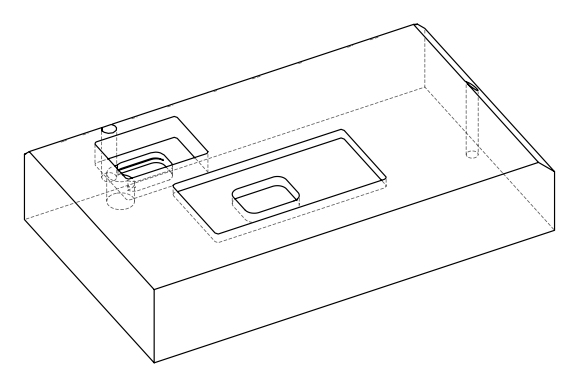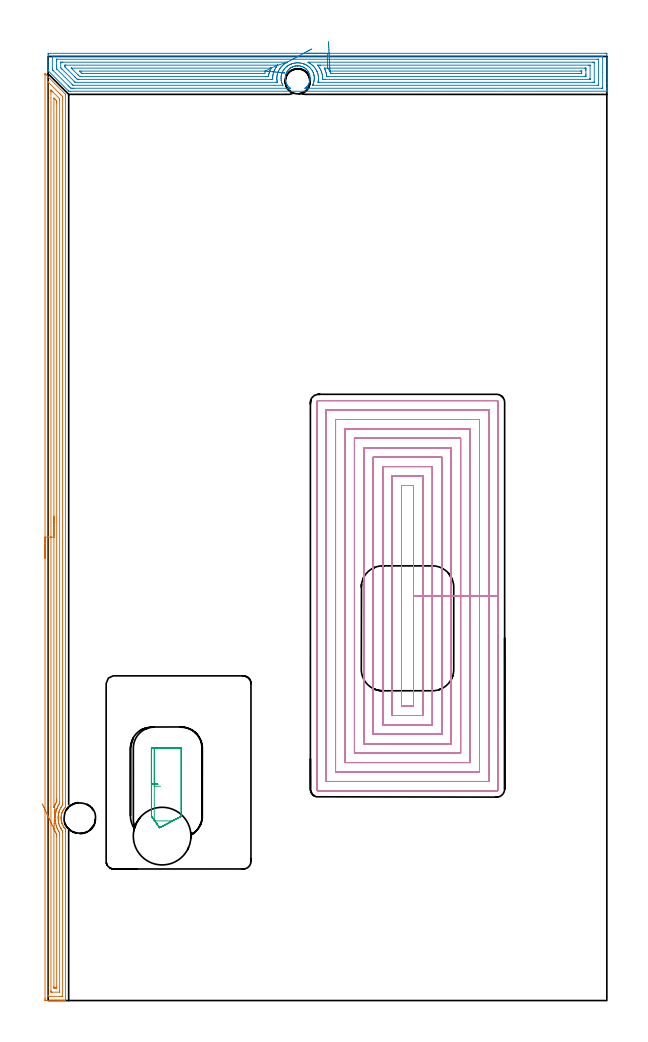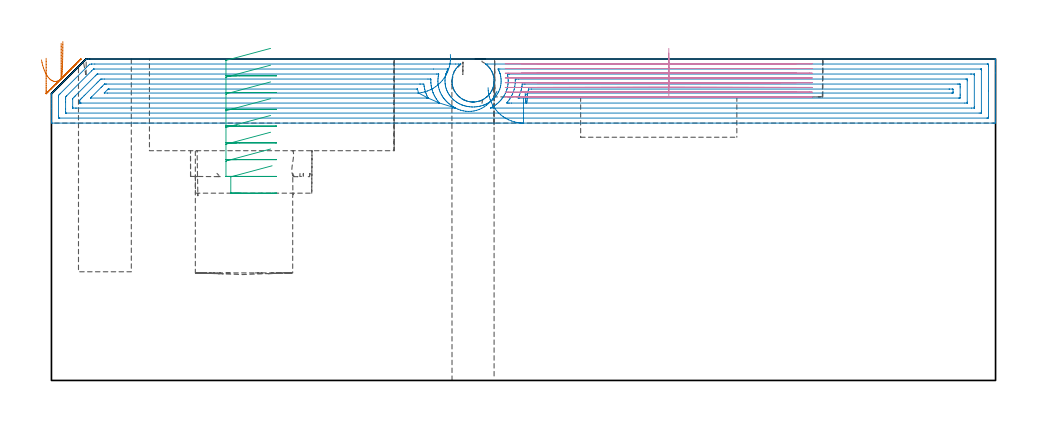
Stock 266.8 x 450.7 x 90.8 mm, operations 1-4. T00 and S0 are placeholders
(PLAN: 10 operations, 7 tool changes, 143.3 min)
(1 AREA_MILL | FG_CHAMFER_SURFACE | UGT0205_001 | 14.3 min | 21587 mm3)
(2 AREA_MILL_1 | FG_CHAMFER_SURFACE_1 | UGT0205_001 | 14.95 min | 43023 mm3)
(3 MILL_OPEN_POCKET | POCKET_OPEN | UGT0201_104 | Follow Part, ap 5, ae 75% | 2.64 min | 67629 mm3)
(4 MILL_RECTANGULAR_POCKET | POCKET_RECTANGULAR_STRAIGHT | NXT0201_008 | Follow Part, ap 1.5, ae 75% | 62.65 min | 190631 mm3)
(5 MILL_RECTANGULAR_POCKET_1 | POCKET_RECTANGULAR_STRAIGHT_1 | NXT0201_008 | Follow Part, ap 1.5, ae 75% | 45.79 min | 118160 mm3)
(6 MILL_RECTANGULAR_POCKET_2 | POCKET_RECTANGULAR_STRAIGHT_2 | UGT0201_104 | Follow Part, ap 5, ae 75% | 1.46 min | 28930 mm3)
(7 MILL_BLIND_HOLE_FROM_SOLID_MATERIAL | STEP1POCKET | UGT0201_130 | Spiral | 0.94 min | 10466 mm3)
(8 INDEXABLE_INSERT_DRILL_BLIND_HOLE_FROM_SOLID | STEP1POCKET_1 | NXT0302_026 | 0.15 min | 16276 mm3)
(9 SPOT_DRILL | STEP1HOLE | NXT0321_9005460120000 | 0.03 min | 0 mm3)
(10 DRILL_THROUGH_HOLE_INTO_CENTER | STEP1HOLE | UGT0301_229 | 0.39 min | 9325 mm3)
(TOOL UGT0205_001 | Chamfer Mill 20 x 3 x 45 deg. | D20 FL50 Z2)
(TOOL UGT0201_104 | End Mill 20 mm | D20 FL22 Z2)
(TOOL NXT0201_008 | ENDMILL 6mm [2P460-0600-NA 1630] | D6 FL26 Z6)
(TOOL UGT0201_130 | Carbide End Mill 12.0 | D12 FL15 Z4)
(TOOL NXT0302_026 | Index. Insert Drill 27.5mm [880-D2750L32-03] | D27.5 PA176 FL83 Z2)
(TOOL NXT0321_9005460120000 | NC Spot Drill, 142deg, 12mm, Carbide, Uncoated | D12 PA142 FL30 Z2)
(TOOL UGT0301_229 | Twist Drill 11.9 mm | D11.9 PA118 FL100 Z2)
(OP 1 AREA_MILL)
G17 G21 G94 G90
T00 M6
G54
G17 G0 G90 X-1.5 Y211.2 S1061 M3
G43 Z100.8 H0
Z91.
G94 G1 Y211.238 Z90.128 F250.
Y211.352 Z89.264
Y211.541 Z88.412
Y211.803 Z87.58
Y212.137 Z86.774
Y212.54 Z86.
Y213.008 Z85.264
Y213.54 Z84.572
Y214.129 Z83.929
Y214.772 Z83.34
Y215.464 Z82.809
Y216.2 Z82.34
Y216.974 Z81.937
Y217.78 Z81.603
Y218.612 Z81.341
Y219.463 Z81.152
Y220.328 Z81.038
Y221.2 Z81.
Y442.111
X-1.496 Y442.381 Z81.004
X-1.495 Y442.383 Z81.005
X-1.481 Y442.381 Z81.019
X-1.398 Y442.298 Z81.102
X-1.018 Y441.92 Z81.478
X8.262 Y432.639 Z90.761
X8.297 Y432.606 Z90.787
X8.3 Y431.962 Z90.8
Y92.599
X8.297 Y92.346 Z90.786
X8.274 Y92.311 Z90.77
X8.26 Y92.295 Z90.756
X7.959 Y91.961 Z90.457
X7.743 Y91.696 Z90.241
X7.66 Y91.586 Z90.159
X7.536 Y91.422 Z90.034
X7.43 Y91.26 Z89.925
X7.333 Y91.115 Z89.831
X7.301 Y91.066 Z89.798
X7.229 Y90.94 Z89.726
X7.158 Y90.813 Z89.653
X7.048 Y90.623 Z89.545
X6.821 Y90.172 Z89.319
X6.714 Y89.92 Z89.209
X6.657 Y89.792 Z89.156
X6.64 Y89.741 Z89.139
X6.61 Y89.651 Z89.109
X6.554 Y89.473 Z89.046
X6.486 Y89.277 Z88.983
X6.423 Y89.049 Z88.922
X6.364 Y88.832 Z88.863
X6.271 Y88.383 Z88.769
X6.237 Y88.134 Z88.729
X6.207 Y87.936 Z88.703
X6.17 Y87.54 Z88.669
X6.166 Y87.489 Z88.664
X6.154 Y87.153 Z88.65
X6.161 Y86.793 Z88.66
X6.175 Y86.594 Z88.669
X6.221 Y86.146 Z88.719
X6.292 Y85.7 Z88.791
X6.392 Y85.251 Z88.89
X6.461 Y85.008 Z88.957
X6.518 Y84.805 Z89.015
X6.558 Y84.687 Z89.055
X6.585 Y84.604 Z89.082
X6.658 Y84.406 Z89.155
X6.878 Y83.911 Z89.374
X7.112 Y83.459 Z89.61
X7.374 Y83.017 Z89.873
X7.524 Y82.796 Z90.022
X7.535 Y82.778 Z90.035
X7.556 Y82.751 Z90.055
X7.793 Y82.444 Z90.291
X8.062 Y82.122 Z90.56
X8.26 Y81.907 Z90.759
X8.281 Y81.882 Z90.781
X8.293 Y81.867 Z90.793
X8.3 Y80.989 Z90.8
Y0.167
X8.297 Y0.009 Z90.788
X8.286 Y0.007 Z90.777
X7.939 Y0. Z90.438
X7.597 Z90.097
X6.934 Z89.429
X5.72 Z88.216
X5.167 Z87.661
X-1.018 Y0.001 Z81.479
X-1.246 Y0.003 Z81.251
X-1.492 Y0.009 Z81.006
X-1.495 Y0.132 Z81.003
X-1.499 Y0.614 Z81.001
X-1.5 Y1.101 Z81.
Y221.2
X-0.086 Z82.414
X-0.085 Y438.385 Z82.415
X-0.084 Y438.471 Z82.416
X-0.082 Y438.512 Z82.418
X-0.08 Y438.518 Z82.42
X-0.07 Y438.511 Z82.43
X0.025 Y438.422 Z82.525
X0.236 Y438.214 Z82.736
X5.595 Y432.855 Z88.095
X6.051 Y432.397 Z88.551
X6.477 Y431.962 Z88.977
X6.879 Y431.535 Z89.379
X6.885 Y431.119 Z89.385
Y431.069
X6.886 Y94.435 Z89.386
X6.884 Y93.543 Z89.384
X6.882 Y93.492 Z89.382
X6.871 Y93.288 Z89.371
X6.76 Y93.133 Z89.26
X6.612 Y92.925 Z89.112
X6.386 Y92.599 Z88.886
X6.252 Y92.395 Z88.752
X6.051 Y92.055 Z88.551
X5.927 Y91.831 Z88.427
X5.862 Y91.706 Z88.362
X5.632 Y91.237 Z88.132
X5.449 Y90.813 Z87.949
X5.402 Y90.694 Z87.902
X5.167 Y90.001 Z87.667
X5.149 Y89.938 Z87.649
X5.144 Y89.92 Z87.644
X5.047 Y89.534 Z87.547
X4.977 Y89.219 Z87.477
X4.937 Y89.027 Z87.437
X4.844 Y88.461 Z87.344
X4.804 Y88.134 Z87.304
X4.762 Y87.65 Z87.262
X4.746 Y87.241 Z87.246
X4.752 Y86.767 Z87.252
X4.775 Y86.348 Z87.275
X4.835 Y85.79 Z87.335
X4.888 Y85.455 Z87.388
X4.944 Y85.127 Z87.444
X5.036 Y84.695 Z87.536
X5.07 Y84.562 Z87.57
X5.167 Y84.204 Z87.667
X5.342 Y83.669 Z87.842
X5.447 Y83.386 Z87.947
X5.72 Y82.776 Z88.22
X6.051 Y82.149 Z88.551
X6.168 Y81.942 Z88.668
X6.203 Y81.882 Z88.703
X6.476 Y81.453 Z88.976
X6.812 Y80.989 Z89.312
X6.879 Y80.88 Z89.379
X6.881 Y80.778 Z89.381
X6.884 Y80.567 Z89.384
X6.886 Y80.146 Z89.386
Y80.096
X6.885 Y2.189 Z89.385
X6.884 Y2.084 Z89.384
X6.881 Y2.032 Z89.381
X6.88 Y2.014 Z89.38
X6.842 Y2.01 Z89.342
X6.445 Y2.002 Z88.945
X6.051 Y2. Z88.551
X5.563 Z88.063
X0.749 Z83.249
X0.26 Y2.002 Z82.76
X0.03 Y2.008 Z82.53
X-0.079 Y2.012 Z82.421
X-0.085 Y2.35 Z82.415
Y2.4
X-0.086 Y221.2 Z82.414
X1.328 Z83.828
X1.329 Y433.748 Z83.829
Y434.055
X1.333 Y434.642 Z83.833
X1.334 Y434.649 Z83.834
X1.353 Y434.642 Z83.853
X1.633 Y434.366 Z84.133
X2.252 Y433.748 Z84.752
X5.33 Y430.67 Z87.83
X5.41 Y430.586 Z87.91
X5.449 Y430.541 Z87.949
X5.464 Y430.52 Z87.964
X5.466 Y430.483 Z87.966
X5.47 Y430.176 Z87.97
X5.471 Y429.869 Z87.971
Y94.971
X5.469 Y94.385 Z87.969
X5.467 Y94.232 Z87.967
X5.464 Y94.159 Z87.964
X5.437 Y94.113 Z87.937
X5.167 Y93.685 Z87.667
X5.095 Y93.565 Z87.595
X5.053 Y93.492 Z87.553
X4.778 Y92.993 Z87.278
X4.578 Y92.599 Z87.078
X4.481 Y92.4 Z86.981
X4.284 Y91.965 Z86.784
X4.208 Y91.782 Z86.708
X4.18 Y91.706 Z86.68
X3.982 Y91.118 Z86.482
X3.881 Y90.813 Z86.381
X3.776 Y90.433 Z86.276
X3.65 Y89.92 Z86.15
X3.605 Y89.712 Z86.105
X3.481 Y89.027 Z85.981
X3.47 Y88.957 Z85.97
X3.4 Y88.442 Z85.9
X3.375 Y88.159 Z85.875
X3.373 Y88.134 Z85.873
X3.331 Y87.311 Z85.831
X3.33 Y87.241 Z85.83
X3.35 Y86.399 Z85.85
X3.353 Y86.348 Z85.853
X3.4 Y85.771 Z85.9
X3.436 Y85.455 Z85.936
X3.441 Y85.413 Z85.941
X3.587 Y84.562 Z86.087
X3.639 Y84.32 Z86.139
X3.8 Y83.669 Z86.3
X3.972 Y83.091 Z86.472
X4.076 Y82.776 Z86.576
X4.284 Y82.247 Z86.784
X4.443 Y81.882 Z86.943
X4.581 Y81.582 Z87.081
X4.899 Y80.989 Z87.399
X5.167 Y80.529 Z87.667
X5.426 Y80.096 Z87.926
X5.465 Y80.016 Z87.965
X5.467 Y79.942 Z87.967
X5.47 Y79.791 Z87.97
X5.471 Y79.203 Z87.971
X5.472 Y78.896 Z87.972
X5.471 Y4.773 Z87.971
X5.467 Y4.186 Z87.967
X5.465 Y4.035 Z87.965
X5.457 Y4.01 Z87.957
X5.413 Y4.005 Z87.913
X5.35 Y4.001 Z87.85
X1.817 Y4. Z84.317
X1.633 Y4.003 Z84.133
X1.449 Y4.007 Z83.949
X1.335 Y4.012 Z83.835
X1.333 Y4.084 Z83.833
X1.331 Y4.186 Z83.831
X1.329 Y4.493 Z83.829
X1.328 Y221.2 Z83.828
X2.743 Z85.243
Y430.697
X2.744 Y430.748 Z85.244
X2.747 Y430.784 Z85.247
X2.748 Y430.791 Z85.248
X2.764 Y430.777 Z85.264
X2.965 Y430.582 Z85.465
X3.375 Y430.176 Z85.875
X3.4 Y430.151 Z85.9
X3.829 Y429.715 Z86.329
X4.043 Y429.497 Z86.543
X4.05 Y429.283 Z86.55
X4.056 Y428.62 Z86.556
X4.057 Y428.39 Z86.557
Y96.171
X4.056 Y95.508 Z86.556
X4.054 Y95.278 Z86.554
X4.05 Y94.95 Z86.55
X3.936 Y94.736 Z86.436
X3.748 Y94.385 Z86.248
X3.627 Y94.156 Z86.127
X3.4 Y93.717 Z85.9
X3.326 Y93.567 Z85.826
X3.291 Y93.492 Z85.791
X3.153 Y93.177 Z85.653
X3.056 Y92.947 Z85.556
X2.914 Y92.599 Z85.414
X2.882 Y92.514 Z85.382
X2.808 Y92.305 Z85.308
X2.795 Y92.269 Z85.295
X2.761 Y92.185 Z85.261
X2.75 Y92.158 Z85.25
X2.747 Y92.199 Z85.247
X2.744 Y92.258 Z85.244
X2.743 Y92.37 Z85.243
Y92.599
Y221.2
Y222.072 Z85.281
Y222.936 Z85.395
Y223.788 Z85.583
Y224.62 Z85.846
Y225.426 Z86.18
Y226.2 Z86.582
Y226.936 Z87.051
Y227.628 Z87.582
Y228.271 Z88.172
Y228.86 Z88.815
Y229.391 Z89.507
Y229.86 Z90.243
Y230.263 Z91.017
Y230.597 Z91.822
Y230.859 Z92.654
Y231.048 Z93.506
Y231.162 Z94.371
Y231.2 Z95.243
G0 Z100.8
X-2.819 Y93.885
Z90.545
G1 X-2.659 Y93.545 Z89.758
X-2.471 Y93.144 Z89.006
X-2.256 Y92.686 Z88.296
X-2.016 Y92.173 Z87.633
X-1.751 Y91.609 Z87.021
X-1.466 Y91. Z86.466
X-1.16 Y90.349 Z85.972
X-0.838 Y89.661 Z85.543
X-0.501 Y88.943 Z85.181
X-0.152 Y88.198 Z84.89
X0.207 Y87.433 Z84.672
X0.572 Y86.654 Z84.528
X0.941 Y85.867 Z84.459
X1.312 Y85.077 Z84.467
X1.68 Y84.291 Z84.551
X2.045 Y83.514 Z84.71
X2.402 Y82.753 Z84.943
X2.748 Y82.013 Z85.248
X2.761 Y81.986 Z85.261
X2.789 Y81.922 Z85.289
X2.996 Y81.398 Z85.496
X3.173 Y80.989 Z85.673
X3.4 Y80.49 Z85.9
X3.603 Y80.096 Z86.103
X3.837 Y79.655 Z86.337
X4.017 Y79.329 Z86.517
X4.05 Y79.257 Z86.55
X4.051 Y79.203 Z86.551
X4.056 Y78.54 Z86.556
X4.057 Y6.106 Z86.557
X4.055 Y6.048 Z86.555
X4.052 Y6.017 Z86.552
X4.05 Y6.01 Z86.55
X4.041 Y6.007 Z86.541
X3.828 Y6.003 Z86.328
X3.4 Y6. Z85.9
X3.373 Z85.873
X2.966 Y6.005 Z85.466
X2.764 Y6.01 Z85.264
X2.749 Y6.014 Z85.249
X2.747 Y6.029 Z85.247
X2.744 Y6.065 Z85.244
X2.743 Y6.117 Z85.243
Y6.637
Y81.653
X2.745 Y81.882 Z85.245
X2.747 Y81.987 Z85.247
X2.748 Y82.013 Z85.248
X2.791 Y82.881 Z85.33
X2.834 Y83.738 Z85.486
X2.875 Y84.578 Z85.717
X2.916 Y85.395 Z86.02
X2.955 Y86.183 Z86.393
X2.992 Y86.935 Z86.833
X3.027 Y87.646 Z87.338
X3.06 Y88.31 Z87.902
X3.09 Y88.923 Z88.523
X3.118 Y89.479 Z89.194
X3.142 Y89.975 Z89.912
X3.164 Y90.406 Z90.67
X3.182 Y90.77 Z91.463
X3.196 Y91.063 Z92.284
X3.207 Y91.284 Z93.128
X3.214 Y91.43 Z93.988
X3.218 Y91.501 Z94.857
Y91.496 Z95.73
G0 Z100.8
M5
M2
(OP 2 AREA_MILL_1)
G17 G21 G94 G90
T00 M6
G54
G17 G0 G90 X123.35 Y452.2 S1061 M3
G43 Z100.8 H0
Z82.7
G94 G1 X123.388 Z81.828 F250.
X123.502 Z80.964
X123.691 Z80.112
X123.953 Z79.28
X124.287 Z78.474
X124.69 Z77.7
X125.159 Z76.964
X125.69 Z76.272
X126.279 Z75.629
X126.922 Z75.04
X127.614 Z74.509
X128.35 Z74.04
X129.124 Z73.637
X129.93 Z73.303
X130.762 Z73.041
X131.614 Z72.852
X132.478 Z72.738
X133.35 Z72.7
X266.076
X266.386 Y452.197 Z72.702
X266.69 Y452.192 Z72.706
X266.7 Y451.884 Z73.014
Y437.98 Z86.915
Y435.576 Z89.319
Y434.87 Z90.029
Y434.564 Z90.336
X266.693 Y434.153 Z90.738
X266.69 Y434.103 Z90.788
X266.523 Y434.1 Z90.8
X10.455
X9.805 Y434.101 Z90.786
X9.677 Y434.222 Z90.675
X0.177 Y443.722 Z81.176
X0.053 Y443.843 Z81.049
X0.01 Y443.897 Z80.993
X0.001 Y443.946 Z80.944
X0. Y444.186 Z80.71
Y444.348 Z80.552
Y444.671 Z80.228
Y445.378 Z79.518
Y446.622 Z78.275
Y448.048 Z76.848
Y451.615 Z73.283
X0.002 Y451.886 Z73.012
X0.01 Y452.192 Z72.706
X0.317 Y452.199 Z72.699
X133.35 Y452.2 Z72.7
Y450.786 Z74.114
X264.288
X264.351 Y450.785 Z74.115
X264.475 Y450.782 Z74.118
X264.69 Y450.775 Z74.125
X264.692 Y450.724 Z74.176
X264.699 Y450.315 Z74.585
X264.7 Y443.15 Z81.75
X264.699 Y436.058 Z88.842
X264.692 Y435.576 Z89.324
X264.69 Y435.532 Z89.368
X264.537 Y435.521 Z89.379
X264.413 Y435.516 Z89.384
X264.35 Y435.515 Z89.385
X123.072
X122.648 Y435.52 Z89.38
X122.635 Y435.521 Z89.379
X122.641 Y435.534 Z89.366
X123.086 Y435.886 Z89.014
X123.504 Y436.315 Z88.585
X123.887 Y436.773 Z88.127
X123.972 Y436.888 Z88.012
X124.209 Y437.269 Z87.631
X124.422 Y437.66 Z87.24
X124.617 Y438.099 Z86.801
X124.778 Y438.546 Z86.354
X124.865 Y438.837 Z86.063
X124.974 Y439.433 Z85.467
X125.025 Y439.876 Z85.024
X125.04 Y440.32 Z84.58
X125.022 Y440.764 Z84.136
X124.968 Y441.207 Z83.693
X124.865 Y441.763 Z83.137
X124.82 Y441.929 Z82.971
X124.768 Y442.093 Z82.807
X124.609 Y442.544 Z82.356
X124.402 Y442.98 Z81.92
X124.198 Y443.35 Z81.55
X123.972 Y443.712 Z81.188
X123.917 Y443.79 Z81.11
X123.859 Y443.867 Z81.033
X123.484 Y444.308 Z80.592
X123.072 Y444.727 Z80.173
X123.042 Y444.753 Z80.146
X123.002 Y444.784 Z80.114
X122.622 Y445.081 Z79.819
X122.185 Y445.383 Z79.517
X121.953 Y445.516 Z79.383
X121.715 Y445.64 Z79.259
X121.292 Y445.822 Z79.077
X120.837 Y445.977 Z78.918
X120.645 Y446.03 Z78.869
X120.586 Y446.046 Z78.853
X120.39 Y446.095 Z78.798
X119.954 Y446.178 Z78.717
X119.497 Y446.229 Z78.665
X119.283 Y446.243 Z78.653
X119.191 Y446.246 Z78.651
X119.171 Y446.245 Z78.649
X119.117 Y446.243 Z78.647
X119.082 Z78.648
X118.976 Y446.241 Z78.649
X118.947 Z78.65
X118.905 Y446.239 Z78.654
X118.871 Y446.237 Z78.656
X118.603 Y446.218 Z78.673
X118.211 Y446.171 Z78.727
X118.165 Y446.165 Z78.733
X117.72 Y446.076 Z78.82
X117.27 Y445.951 Z78.947
X116.815 Y445.783 Z79.112
X116.691 Y445.73 Z79.168
X116.517 Y445.653 Z79.244
X116.485 Y445.639 Z79.258
X116.206 Y445.489 Z79.405
X116.016 Y445.378 Z79.518
X115.933 Y445.329 Z79.568
X115.831 Y445.258 Z79.64
X115.539 Y445.052 Z79.846
X115.16 Y444.754 Z80.146
X115.04 Y444.645 Z80.255
X114.68 Y444.266 Z80.634
X114.347 Y443.867 Z81.033
X114.147 Y443.592 Z81.308
X113.963 Y443.29 Z81.61
X113.797 Y442.98 Z81.92
X113.591 Y442.544 Z82.356
X113.436 Y442.093 Z82.807
X113.336 Y441.747 Z83.153
X113.254 Y441.397 Z83.503
X113.225 Y441.207 Z83.693
X113.178 Y440.764 Z84.136
X113.16 Y440.32 Z84.58
X113.175 Y439.876 Z85.024
X113.22 Y439.433 Z85.467
X113.254 Y439.204 Z85.696
X113.426 Y438.546 Z86.354
X113.583 Y438.099 Z86.801
X113.777 Y437.66 Z87.24
X113.952 Y437.33 Z87.57
X114.147 Y437.008 Z87.892
X114.316 Y436.773 Z88.127
X114.664 Y436.353 Z88.547
X115.04 Y435.954 Z88.946
X115.115 Y435.886 Z89.014
X115.515 Y435.565 Z89.335
X115.566 Y435.521 Z89.379
X115.49 Y435.52 Z89.38
X115.028 Y435.517 Z89.383
X114.196 Y435.514 Z89.386
X12.243
X11.408 Y435.518 Z89.382
X11.349 Y435.521 Z89.379
X10.785 Y435.576 Z89.324
X10.456 Y435.898 Z89.002
X9.883 Y436.467 Z88.433
X9.562 Y436.788 Z88.112
X2.412 Y443.939 Z80.961
X2.142 Y444.215 Z80.685
X2.01 Y444.352 Z80.548
X2.007 Y444.487 Z80.413
X2.001 Y444.896 Z80.004
Y450.242 Z74.658
X2.008 Y450.724 Z74.176
X2.01 Y450.768 Z74.132
X2.163 Y450.779 Z74.121
X2.287 Y450.784 Z74.116
X2.35 Y450.785 Z74.115
X133.35 Y450.786 Z74.114
Y449.371 Z75.529
X262.07
X262.501 Y449.369 Z75.531
X262.644 Y449.367 Z75.533
X262.687 Y449.365 Z75.535
X262.692 Y449.272 Z75.628
X262.697 Y449.14 Z75.76
X262.699 Y448.942 Z75.958
X262.7 Y448.743 Z76.157
X262.699 Y437.358 Z87.542
X262.698 Y437.162 Z87.738
X262.69 Y436.963 Z87.937
X262.681 Y436.935 Z87.965
X262.662 Y436.933 Z87.967
X262.609 Y436.93 Z87.97
X262.501 Y436.929 Z87.971
X126.647
X126.182 Y436.931 Z87.969
X126.18 Y436.932 Z87.968
X126.177 Y436.935 Z87.965
X126.374 Y437.358 Z87.542
X126.458 Y437.547 Z87.353
X126.647 Y438.008 Z86.892
X126.709 Y438.187 Z86.713
X126.728 Y438.249 Z86.651
X126.827 Y438.601 Z86.299
X126.887 Y438.901 Z85.999
X126.927 Y439.14 Z85.76
X126.999 Y439.68 Z85.22
X127.021 Y440.031 Z84.869
X127.022 Y440.548 Z84.352
X127. Y440.922 Z83.978
X126.917 Y441.544 Z83.356
X126.865 Y441.814 Z83.086
X126.826 Y442.001 Z82.899
X126.647 Y442.609 Z82.291
X126.613 Y442.705 Z82.195
X126.594 Y442.758 Z82.142
X126.354 Y443.289 Z81.611
X126.199 Y443.596 Z81.304
X126.038 Y443.886 Z81.014
X125.753 Y444.346 Z80.554
X125.647 Y444.487 Z80.413
X125.173 Y445.065 Z79.835
X124.868 Y445.378 Z79.522
X124.859 Y445.387 Z79.513
X124.571 Y445.665 Z79.235
X123.965 Y446.121 Z78.779
X123.758 Y446.269 Z78.631
X123.532 Y446.419 Z78.481
X123.337 Y446.534 Z78.366
X123.072 Y446.682 Z78.218
X122.783 Y446.828 Z78.072
X122.294 Y447.044 Z77.856
X122.178 Y447.087 Z77.813
X121.969 Y447.16 Z77.74
X121.284 Y447.364 Z77.536
X121.005 Y447.438 Z77.462
X120.39 Y447.553 Z77.347
X119.941 Y447.608 Z77.292
X119.497 Y447.645 Z77.255
X119. Y447.654 Z77.246
X118.603 Y447.636 Z77.264
X118.164 Y447.597 Z77.303
X117.709 Y447.536 Z77.364
X117.393 Y447.475 Z77.425
X117.13 Y447.422 Z77.478
X116.815 Y447.339 Z77.561
X116.675 Y447.299 Z77.601
X116.226 Y447.16 Z77.74
X115.954 Y447.063 Z77.837
X115.921 Y447.049 Z77.851
X115.378 Y446.81 Z78.09
X115.028 Y446.626 Z78.274
X114.8 Y446.495 Z78.405
X114.445 Y446.269 Z78.631
X114.134 Y446.05 Z78.85
X113.756 Y445.755 Z79.145
X113.611 Y445.638 Z79.262
X113.331 Y445.378 Z79.522
X113.285 Y445.332 Z79.568
X113.24 Y445.285 Z79.615
X112.865 Y444.86 Z80.04
X112.56 Y444.487 Z80.413
X112.467 Y444.366 Z80.534
X112.346 Y444.199 Z80.701
X112.12 Y443.821 Z81.079
X111.999 Y443.596 Z81.304
X111.817 Y443.232 Z81.668
X111.718 Y443.02 Z81.88
X111.594 Y442.705 Z82.195
X111.556 Y442.601 Z82.299
X111.453 Y442.29 Z82.61
X111.352 Y441.913 Z82.987
X111.331 Y441.814 Z83.086
X111.263 Y441.467 Z83.433
X111.221 Y441.154 Z83.746
X111.199 Y440.922 Z83.978
X111.169 Y440.314 Z84.586
X111.179 Y440.031 Z84.869
X111.229 Y439.363 Z85.537
X111.262 Y439.14 Z85.76
X111.291 Y438.971 Z85.929
X111.453 Y438.317 Z86.584
X111.472 Y438.249 Z86.651
X111.48 Y438.222 Z86.678
X111.676 Y437.699 Z87.201
X111.825 Y437.358 Z87.542
X111.989 Y437.002 Z87.898
X112.007 Y436.956 Z87.944
X112.013 Y436.939 Z87.961
X112.002 Y436.935 Z87.965
X111.981 Y436.932 Z87.968
X111.916 Y436.93 Z87.97
X107.918 Y436.928 Z87.972
X12.099 Y436.929 Z87.971
X11.985 Y436.932 Z87.968
X11.909 Y436.935 Z87.965
X11.872 Y436.939 Z87.961
X11.349 Y437.45 Z87.45
X4.313 Y444.487 Z80.413
X4.199 Y444.602 Z80.298
X4.014 Y444.797 Z80.103
X4.005 Y445.179 Z79.721
X4.002 Y445.378 Z79.522
X4. Y445.576 Z79.324
Y446.269 Z78.631
Y448.249 Z76.651
X4.001 Y448.942 Z75.958
X4.002 Y449.138 Z75.762
X4.01 Y449.338 Z75.562
X4.019 Y449.365 Z75.535
X4.038 Y449.367 Z75.533
X4.091 Y449.37 Z75.53
X4.199 Y449.371 Z75.529
X133.35
Y447.957 Z76.943
X259.913
X260.635 Y447.953 Z76.947
X260.676 Y447.951 Z76.949
X260.69 Y447.948 Z76.952
X260.692 Y447.926 Z76.974
X260.697 Y447.819 Z77.081
X260.699 Y447.604 Z77.296
Y438.702 Z86.198
X260.696 Y438.482 Z86.418
X260.692 Y438.373 Z86.527
X260.69 Y438.351 Z86.549
X260.671 Y438.349 Z86.551
X260.617 Y438.346 Z86.554
X259.82 Y438.343 Z86.557
X259.726
X129.328
X129.233 Y438.344 Z86.556
X128.941 Y438.35 Z86.55
X128.816 Y438.358 Z86.542
X128.826 Y438.419 Z86.481
X128.871 Y438.705 Z86.195
X128.936 Y439.14 Z85.76
X128.982 Y439.485 Z85.415
X129.021 Y440.031 Z84.869
X129.023 Y440.336 Z84.564
X129.002 Y440.922 Z83.978
X128.961 Y441.288 Z83.612
X128.88 Y441.814 Z83.086
X128.756 Y442.383 Z82.517
X128.655 Y442.705 Z82.195
X128.434 Y443.333 Z81.567
X128.319 Y443.596 Z81.304
X128.226 Y443.803 Z81.097
X127.85 Y444.487 Z80.413
X127.54 Y444.975 Z79.925
X127.225 Y445.378 Z79.522
X126.959 Y445.694 Z79.206
X126.647 Y446.035 Z78.865
X126.413 Y446.269 Z78.631
X126.072 Y446.59 Z78.31
X125.753 Y446.838 Z78.062
X125.324 Y447.16 Z77.74
X124.859 Y447.477 Z77.423
X124.565 Y447.65 Z77.25
X124.114 Y447.902 Z76.998
X124.093 Y447.921 Z76.979
X124.066 Y447.95 Z76.95
X124.953 Y447.957 Z76.943
X133.35
Y446.543 Z78.357
X258.032
X258.654 Y446.54 Z78.36
X258.681 Y446.536 Z78.364
X258.69 Y446.533 Z78.367
X258.696 Y446.497 Z78.403
X258.699 Y446.269 Z78.631
X258.7 Y440.257 Z84.643
X258.699 Y440.031 Z84.869
X258.697 Y439.865 Z85.035
X258.693 Y439.782 Z85.118
X258.691 Y439.767 Z85.133
X258.66 Y439.764 Z85.136
X258.583 Y439.761 Z85.139
X258.307 Y439.758 Z85.142
X132.009 Y439.757 Z85.143
X131.389 Y439.759 Z85.141
X131.116 Y439.762 Z85.138
X131.034 Y439.764 Z85.136
X131.031 Y439.943 Z84.957
X131.029 Y440.117 Z84.783
X131.006 Y440.922 Z83.978
X131. Y441.038 Z83.862
X130.891 Y441.814 Z83.086
X130.849 Y442.08 Z82.82
X130.703 Y442.705 Z82.195
X130.506 Y443.312 Z81.588
X130.396 Y443.596 Z81.304
X130.222 Y444.03 Z80.87
X129.99 Y444.487 Z80.413
X129.737 Y444.969 Z79.931
X129.479 Y445.378 Z79.522
X129.328 Y445.61 Z79.29
X128.814 Y446.269 Z78.631
X128.687 Y446.434 Z78.466
X128.61 Y446.536 Z78.364
X128.777 Y446.539 Z78.361
X129.054 Y446.542 Z78.358
X129.328 Y446.543 Z78.357
X129.946
X133.35
Y445.129 Z79.771
X256.244 Y445.128 Z79.772
X256.496 Y445.127 Z79.773
X256.624 Y445.124 Z79.776
X256.682 Y445.122 Z79.778
X256.69 Y445.092 Z79.808
X256.697 Y444.927 Z79.973
X256.699 Y444.487 Z80.413
X256.7 Y444.032 Z80.868
Y442.25 Z82.65
X256.699 Y441.814 Z83.086
X256.696 Y441.363 Z83.537
X256.69 Y441.209 Z83.691
X256.679 Y441.178 Z83.722
X256.647 Y441.176 Z83.724
X256.567 Y441.174 Z83.726
X256.244 Y441.172 Z83.728
X255.995 Y441.171 Z83.729
X133.797
X133.546 Y441.172 Z83.728
X133.047 Y441.177 Z83.723
X133.01 Y441.178 Z83.722
X132.997 Y441.235 Z83.665
X132.972 Y441.392 Z83.508
X132.911 Y441.806 Z83.094
X132.903 Y441.864 Z83.036
X132.766 Y442.568 Z82.332
X132.736 Y442.705 Z82.195
X132.682 Y442.925 Z81.975
X132.46 Y443.596 Z81.304
X132.196 Y444.301 Z80.599
X132.112 Y444.487 Z80.413
X132.009 Y444.709 Z80.191
X131.877 Y444.993 Z79.907
X131.819 Y445.122 Z79.778
X132.009 Y445.125 Z79.775
X132.26 Y445.127 Z79.773
X133.35 Y445.129 Z79.771
X134.496 Y443.707 Z81.193
X134.502 Y443.709 Z81.191
X134.532 Y443.713 Z81.187
X134.572 Y443.714 Z81.186
X254.338
X254.457
X254.576 Y443.711 Z81.189
X254.654 Y443.708 Z81.192
X254.691 Y443.7 Z81.2
X254.693 Y443.676 Z81.224
X254.696 Y443.596 Z81.304
X254.698 Y443.355 Z81.545
X254.69 Y442.705 Z82.195
X254.686 Y442.592 Z82.308
X254.573 Y442.588 Z82.312
X254.457 Y442.587 Z82.313
X253.683 Y442.585 Z82.315
X253.563
X135.584 Y442.586 Z82.314
X134.806 Y442.589 Z82.311
X134.8 Y442.591 Z82.309
X134.782 Y442.613 Z82.287
X134.761 Y442.705 Z82.195
X134.691 Y443.025 Z81.875
X134.523 Y443.596 Z81.304
X134.497 Y443.696 Z81.204
X134.496 Y443.707 Z81.193
X134.466 Y444.349 Z80.604
X134.433 Y445.041 Z80.074
X134.399 Y445.776 Z79.605
X134.362 Y446.549 Z79.203
X134.324 Y447.355 Z78.87
X134.285 Y448.186 Z78.608
X134.245 Y449.037 Z78.419
X134.204 Y449.901 Z78.306
X134.163 Y450.771 Z78.268
X134.122 Y451.642 Z78.307
X134.082 Y452.506 Z78.421
X134.042 Y453.357 Z78.611
X134.003 Y454.188 Z78.873
X133.965 Y454.992 Z79.208
X133.928 Y455.765 Z79.611
X133.894 Y456.5 Z80.08
X133.861 Y457.191 Z80.611
X133.831 Y457.833 Z81.201
G0 X125.847 Y454.303 Z81.68
G1 X125.487 Y454.107 Z80.91
X125.069 Y453.88 Z80.179
X124.597 Y453.623 Z79.492
X124.074 Y453.338 Z78.854
X123.504 Y453.028 Z78.271
X122.891 Y452.695 Z77.747
X122.241 Y452.341 Z77.285
X121.558 Y451.97 Z76.889
X120.847 Y451.583 Z76.563
X120.114 Y451.184 Z76.309
X119.365 Y450.776 Z76.128
X118.604 Y450.363 Z76.022
X117.838 Y449.946 Z75.993
X117.073 Y449.53 Z76.039
X116.314 Y449.117 Z76.161
X115.568 Y448.711 Z76.358
X114.839 Y448.314 Z76.628
X114.134 Y447.93 Z76.97
X113.964 Y447.838 Z77.062
X113.87 Y447.787 Z77.113
X113.479 Y447.557 Z77.343
X113.24 Y447.409 Z77.491
X113.09 Y447.309 Z77.591
X112.875 Y447.16 Z77.74
X112.346 Y446.761 Z78.139
X112.073 Y446.541 Z78.359
X111.783 Y446.269 Z78.631
X111.618 Y446.104 Z78.796
X111.453 Y445.931 Z78.969
X111.193 Y445.636 Z79.264
X110.977 Y445.378 Z79.522
X110.791 Y445.146 Z79.754
X110.559 Y444.833 Z80.067
X110.425 Y444.62 Z80.28
X110.347 Y444.487 Z80.413
X110.104 Y444.049 Z80.851
X109.879 Y443.596 Z81.304
X109.812 Y443.449 Z81.451
X109.665 Y443.09 Z81.81
X109.568 Y442.801 Z82.099
X109.54 Y442.705 Z82.195
X109.375 Y442.103 Z82.797
X109.313 Y441.814 Z83.086
X109.24 Y441.346 Z83.554
X109.198 Y440.922 Z83.978
X109.173 Y440.432 Z84.468
X109.179 Y440.031 Z84.869
X109.206 Y439.598 Z85.302
X109.253 Y439.14 Z85.76
X109.291 Y438.887 Z86.013
X109.357 Y438.556 Z86.344
X109.384 Y438.44 Z86.46
X109.399 Y438.36 Z86.54
X109.398 Y438.348 Z86.552
X109.395 Y438.346 Z86.554
X109.371 Y438.344 Z86.556
X109.171 Y438.343 Z86.557
X108.771
X13.137
X13.042 Y438.344 Z86.556
X12.944 Y438.348 Z86.552
X12.924 Y438.349 Z86.551
X12.847 Y438.414 Z86.486
X12.658 Y438.597 Z86.303
X12.38 Y438.87 Z86.03
X6.762 Y444.487 Z80.413
X6.645 Y444.605 Z80.295
X6.415 Y444.84 Z80.06
X6.01 Y445.257 Z79.643
X6.001 Y445.364 Z79.536
X6. Y445.378 Z79.522
X6.001 Y447.598 Z77.302
X6.004 Y447.818 Z77.082
X6.008 Y447.927 Z76.973
X6.01 Y447.949 Z76.951
X6.029 Y447.951 Z76.949
X6.083 Y447.954 Z76.946
X6.881 Y447.957 Z76.943
X6.974
X113.24
X113.905 Y447.955 Z76.945
X114.037 Y447.954 Z76.946
X114.134 Y447.95 Z76.95
Y447.93 Z76.97
X109.603 Y446.528 Z78.372
X109.116 Y445.924 Z78.976
X108.771 Y445.473 Z79.427
X108.733 Y445.416 Z79.484
X108.709 Y445.378 Z79.522
X108.403 Y444.854 Z80.046
X108.202 Y444.487 Z80.413
X108.092 Y444.272 Z80.628
X107.877 Y443.828 Z81.072
X107.812 Y443.661 Z81.239
X107.789 Y443.596 Z81.304
X107.587 Y442.994 Z81.906
X107.504 Y442.705 Z82.195
X107.393 Y442.296 Z82.604
X107.301 Y441.814 Z83.086
X107.258 Y441.54 Z83.36
X107.197 Y440.922 Z83.978
X107.185 Y440.722 Z84.178
X107.178 Y440.031 Z84.869
Y439.838 Z85.062
X107.176 Y439.769 Z85.131
X107.12 Y439.764 Z85.136
X106.984 Y439.762 Z85.138
X106.365 Y439.758 Z85.142
X14.925 Y439.757 Z85.143
X14.304 Y439.759 Z85.141
X14.031 Y439.763 Z85.137
X13.945 Y439.765 Z85.135
X13.854 Y439.852 Z85.048
X13.67 Y440.031 Z84.869
X13.137 Y440.561 Z84.339
X12.776 Y440.922 Z83.978
X9.562 Y444.136 Z80.764
X9.212 Y444.487 Z80.413
X8.668 Y445.032 Z79.868
X8.331 Y445.378 Z79.522
X8.01 Y445.713 Z79.187
X8.002 Y446.041 Z78.859
X8.001 Y446.269 Z78.631
X8.004 Y446.435 Z78.465
X8.007 Y446.518 Z78.382
X8.009 Y446.533 Z78.367
X8.04 Y446.536 Z78.364
X8.117 Y446.539 Z78.361
X8.393 Y446.542 Z78.358
X109.39 Y446.543 Z78.357
X109.472 Y446.542 Z78.358
X109.509 Y446.54 Z78.36
X109.559 Y446.536 Z78.364
X109.603 Y446.528 Z78.372
X106.383 Y445.12 Z79.78
X106.373 Y445.095 Z79.805
X106.078 Y444.487 Z80.413
X105.927 Y444.125 Z80.775
X105.825 Y443.859 Z81.041
X105.734 Y443.596 Z81.304
X105.602 Y443.19 Z81.71
X105.468 Y442.705 Z82.195
X105.412 Y442.489 Z82.411
X105.282 Y441.814 Z83.086
X105.27 Y441.74 Z83.16
X105.196 Y441.178 Z83.722
X104.943 Y441.175 Z83.725
X104.302 Y441.172 Z83.728
X104.053 Y441.171 Z83.729
X15.569
X15.247 Y441.173 Z83.727
X15.086 Y441.175 Z83.725
X15.007 Y441.178 Z83.722
X14.97 Y441.189 Z83.711
X14.925 Y441.229 Z83.671
X14.335 Y441.814 Z83.086
X14.031 Y442.117 Z82.783
X11.349 Y444.799 Z80.101
X11.048 Y445.109 Z79.791
X11.037 Y445.123 Z79.777
X11.04
X11.082 Y445.126 Z79.774
X11.171 Y445.128 Z79.772
X105.946
X106.09 Y445.127 Z79.773
X106.345 Y445.123 Z79.777
X106.383 Y445.12 Z79.78
X103.699 Y443.707 Z81.193
X103.697 Y443.694 Z81.206
X103.671 Y443.596 Z81.304
X103.423 Y442.69 Z82.21
X103.409 Y442.617 Z82.283
X103.389 Y442.591 Z82.309
X103.383 Y442.589 Z82.311
X103.36 Y442.587 Z82.313
X103.312 Y442.586 Z82.314
X103.215 Y442.585 Z82.315
X16.353 Y442.586 Z82.314
X16.194 Y442.588 Z82.312
X16.067 Y442.592 Z82.308
X16.012 Y442.596 Z82.304
X16. Y442.606 Z82.294
X15.894 Y442.705 Z82.195
X15.818 Y442.779 Z82.121
X15.005 Y443.596 Z81.304
X14.925 Y443.681 Z81.219
X14.915 Y443.709 Z81.191
X15.818 Y443.715 Z81.185
X103.528 Y443.714 Z81.186
X103.608 Y443.713 Z81.187
X103.67 Y443.71 Z81.19
X103.699 Y443.707 Z81.193
X104.56 Y443.626 Z81.312
X105.407 Y443.547 Z81.506
X106.233 Y443.469 Z81.773
X107.034 Y443.394 Z82.112
X107.802 Y443.322 Z82.519
X108.532 Y443.254 Z82.992
X109.218 Y443.189 Z83.527
X109.855 Y443.13 Z84.12
X110.438 Y443.075 Z84.767
X110.963 Y443.026 Z85.462
X111.425 Y442.982 Z86.2
X111.822 Y442.945 Z86.976
X112.149 Y442.915 Z87.784
X112.406 Y442.891 Z88.618
X112.589 Y442.873 Z89.471
X112.697 Y442.863 Z90.336
X112.73 Y442.86 Z91.208
X112.687 Y442.864 Z92.079
G0 Z100.8
M5
M2
(OP 3 MILL_OPEN_POCKET)
G17 G21 G94 G90
T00 M6
G54
G17 G0 G90 X61.901 Y120.6 S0 M3
G43 Z100.8 H0
Z93.8
G94 G1 X49.5 Z90.477 F250.
X49.436 Z90.46
X49.352 Y120.548 Z90.433
X49.3 Y120.464 Z90.407
Y120.4 Z90.39
Y104.25 Z86.062
Y88.1 F500.
Y88.037
X49.337 Y87.985
X53.19 Y82.518
X63.493 Y87.923
G3 X63.6 Y88.1 R0.2
G1 Y120.4
G3 X63.4 Y120.6 R0.2
G1 X49.5
G3 X49.3 Y120.4 R0.2
G1 Y104.25
Y103.25
X52.3 F250.
G0 X61.901 Y120.6 Z89.062
G1 X49.5 Z85.74
X49.436 Z85.722
X49.352 Y120.548 Z85.696
X49.3 Y120.464 Z85.669
Y120.4 Z85.652
Y104.25 Z81.325
Y88.1 F500.
Y88.037
X49.337 Y87.985
X53.19 Y82.518
X63.493 Y87.923
G3 X63.6 Y88.1 R0.2
G1 Y120.4
G3 X63.4 Y120.6 R0.2
G1 X49.5
G3 X49.3 Y120.4 R0.2
G1 Y104.25
Y103.25
X52.3 F250.
G0 X61.901 Y120.6 Z84.325
G1 X49.5 Z81.002
X49.436 Z80.985
X49.352 Y120.548 Z80.958
X49.3 Y120.464 Z80.932
Y120.4 Z80.915
Y104.25 Z76.587
Y88.1 F500.
Y88.037
X49.337 Y87.985
X53.19 Y82.518
X63.493 Y87.923
G3 X63.6 Y88.1 R0.2
G1 Y120.4
G3 X63.4 Y120.6 R0.2
G1 X49.5
G3 X49.3 Y120.4 R0.2
G1 Y104.25
Y103.25
X52.3 F250.
G0 X61.901 Y120.6 Z79.587
G1 X49.5 Z76.265
X49.436 Z76.248
X49.352 Y120.548 Z76.221
X49.3 Y120.464 Z76.194
Y120.4 Z76.177
Y104.25 Z71.85
Y88.1 F500.
Y88.037
X49.337 Y87.985
X53.19 Y82.518
X63.493 Y87.923
G3 X63.6 Y88.1 R0.2
G1 Y120.4
G3 X63.4 Y120.6 R0.2
G1 X49.5
G3 X49.3 Y120.4 R0.2
G1 Y104.25
Y103.25
X52.3 F250.
G0 X61.901 Y120.6 Z74.85
G1 X49.5 Z71.527
X49.436 Z71.51
X49.352 Y120.548 Z71.484
X49.3 Y120.464 Z71.457
Y120.4 Z71.44
Y104.25 Z67.112
Y88.1 F500.
Y88.037
X49.337 Y87.985
X53.19 Y82.518
X63.493 Y87.923
G3 X63.6 Y88.1 R0.2
G1 Y120.4
G3 X63.4 Y120.6 R0.2
G1 X49.5
G3 X49.3 Y120.4 R0.2
G1 Y104.25
Y103.25
X52.3 F250.
G0 X61.901 Y120.6 Z70.112
G1 X49.5 Z66.79
X49.436 Z66.773
X49.352 Y120.548 Z66.746
X49.3 Y120.464 Z66.72
Y120.4 Z66.702
Y104.25 Z62.375
Y88.1 F500.
Y88.037
X49.337 Y87.985
X53.19 Y82.518
X63.493 Y87.923
G3 X63.6 Y88.1 R0.2
G1 Y120.4
G3 X63.4 Y120.6 R0.2
G1 X49.5
G3 X49.3 Y120.4 R0.2
G1 Y104.25
Y103.25
X52.3 F250.
G0 X61.901 Y120.6 Z65.375
G1 X49.5 Z62.052
X49.436 Z62.035
X49.352 Y120.548 Z62.009
X49.3 Y120.464 Z61.982
Y120.4 Z61.965
Y104.25 Z57.637
Y88.1 F500.
Y88.037
X49.337 Y87.985
X53.19 Y82.518
X63.493 Y87.923
G3 X63.6 Y88.1 R0.2
G1 Y120.4
G3 X63.4 Y120.6 R0.2
G1 X49.5
G3 X49.3 Y120.4 R0.2
G1 Y104.25
Y103.25
X52.3 F250.
G0 X62.333 Y120.521 Z60.637
G1 X50.667 Z57.512
X50.664 Y103.31 Z52.9
X50.666 Y86.099 F500.
X50.9 Y85.767
X59.371 Y85.76
X62.451 Y87.376
X62.857 Y87.649
X63.511 Y88.056
X63.527 Y88.351
X63.521 Y120.12
X63.511 Y120.385
X63.483 Y120.488
X63.257 Y120.52
X50.667 Y120.521
X50.664 Y103.31
Y102.31
X53.664 F250.
G0 Z100.8
M5
M2
(OP 4 MILL_RECTANGULAR_POCKET)
G17 G21 G94 G90
T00 M6
G54
G17 G0 G90 X174.4 Y177.062 S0 M3
G43 Z100.8 H1
Z93.8
G94 G1 Y193.25 Z89.462 F250.
Y245.9 F500.
X168.7
Y140.6
X174.4
Y193.25
X178.9
Y250.4
X164.2
Y136.1
X178.9
Y193.25
X183.4
Y254.9
X159.7
Y131.6
X183.4
Y193.25
X187.9
Y259.4
X155.2
Y127.1
X187.9
Y193.25
X192.4
Y263.9
X150.7
Y122.6
X192.4
Y193.25
X196.9
Y268.4
X146.2
Y118.1
X196.9
Y193.25
X201.4
Y272.9
X141.7
Y113.6
X201.4
Y193.25
X205.9
Y277.4
X137.2
Y109.1
X205.9
Y193.25
X210.4
Y281.9
X132.7
Y104.6
X210.4
Y193.25
X214.9
Y285.6
G3 X214.1 Y286.4 R0.8
G1 X129.
G3 X128.2 Y285.6 R0.8
G1 Y100.9
G3 X129. Y100.1 R0.8
G1 X214.1
G3 X214.9 Y100.9 R0.8
G1 Y193.25
Y194.25
G0 X174.4 Y177.062 Z92.462
G1 Y193.25 Z88.125 F250.
Y245.9 F500.
X168.7
Y140.6
X174.4
Y193.25
X178.9
Y250.4
X164.2
Y136.1
X178.9
Y193.25
X183.4
Y254.9
X159.7
Y131.6
X183.4
Y193.25
X187.9
Y259.4
X155.2
Y127.1
X187.9
Y193.25
X192.4
Y263.9
X150.7
Y122.6
X192.4
Y193.25
X196.9
Y268.4
X146.2
Y118.1
X196.9
Y193.25
X201.4
Y272.9
X141.7
Y113.6
X201.4
Y193.25
X205.9
Y277.4
X137.2
Y109.1
X205.9
Y193.25
X210.4
Y281.9
X132.7
Y104.6
X210.4
Y193.25
X214.9
Y285.6
G3 X214.1 Y286.4 R0.8
G1 X129.
G3 X128.2 Y285.6 R0.8
G1 Y100.9
G3 X129. Y100.1 R0.8
G1 X214.1
G3 X214.9 Y100.9 R0.8
G1 Y193.25
Y194.25
G0 X174.4 Y177.062 Z91.125
G1 Y193.25 Z86.787 F250.
Y245.9 F500.
X168.7
Y140.6
X174.4
Y193.25
X178.9
Y250.4
X164.2
Y136.1
X178.9
Y193.25
X183.4
Y254.9
X159.7
Y131.6
X183.4
Y193.25
X187.9
Y259.4
X155.2
Y127.1
X187.9
Y193.25
X192.4
Y263.9
X150.7
Y122.6
X192.4
Y193.25
X196.9
Y268.4
X146.2
Y118.1
X196.9
Y193.25
X201.4
Y272.9
X141.7
Y113.6
X201.4
Y193.25
X205.9
Y277.4
X137.2
Y109.1
X205.9
Y193.25
X210.4
Y281.9
X132.7
Y104.6
X210.4
Y193.25
X214.9
Y285.6
G3 X214.1 Y286.4 R0.8
G1 X129.
G3 X128.2 Y285.6 R0.8
G1 Y100.9
G3 X129. Y100.1 R0.8
G1 X214.1
G3 X214.9 Y100.9 R0.8
G1 Y193.25
Y194.25
G0 X174.4 Y177.062 Z89.787
G1 Y193.25 Z85.45 F250.
Y245.9 F500.
X168.7
Y140.6
X174.4
Y193.25
X178.9
Y250.4
X164.2
Y136.1
X178.9
Y193.25
X183.4
Y254.9
X159.7
Y131.6
X183.4
Y193.25
X187.9
Y259.4
X155.2
Y127.1
X187.9
Y193.25
X192.4
Y263.9
X150.7
Y122.6
X192.4
Y193.25
X196.9
Y268.4
X146.2
Y118.1
X196.9
Y193.25
X201.4
Y272.9
X141.7
Y113.6
X201.4
Y193.25
X205.9
Y277.4
X137.2
Y109.1
X205.9
Y193.25
X210.4
Y281.9
X132.7
Y104.6
X210.4
Y193.25
X214.9
Y285.6
G3 X214.1 Y286.4 R0.8
G1 X129.
G3 X128.2 Y285.6 R0.8
G1 Y100.9
G3 X129. Y100.1 R0.8
G1 X214.1
G3 X214.9 Y100.9 R0.8
G1 Y193.25
Y194.25
G0 X174.4 Y177.062 Z88.45
G1 Y193.25 Z84.112 F250.
Y245.9 F500.
X168.7
Y140.6
X174.4
Y193.25
X178.9
Y250.4
X164.2
Y136.1
X178.9
Y193.25
X183.4
Y254.9
X159.7
Y131.6
X183.4
Y193.25
X187.9
Y259.4
X155.2
Y127.1
X187.9
Y193.25
X192.4
Y263.9
X150.7
Y122.6
X192.4
Y193.25
X196.9
Y268.4
X146.2
Y118.1
X196.9
Y193.25
X201.4
Y272.9
X141.7
Y113.6
X201.4
Y193.25
X205.9
Y277.4
X137.2
Y109.1
X205.9
Y193.25
X210.4
Y281.9
X132.7
Y104.6
X210.4
Y193.25
X214.9
Y285.6
G3 X214.1 Y286.4 R0.8
G1 X129.
G3 X128.2 Y285.6 R0.8
G1 Y100.9
G3 X129. Y100.1 R0.8
G1 X214.1
G3 X214.9 Y100.9 R0.8
G1 Y193.25
Y194.25
G0 X174.4 Y177.062 Z87.112
G1 Y193.25 Z82.775 F250.
Y245.9 F500.
X168.7
Y140.6
X174.4
Y193.25
X178.9
Y250.4
X164.2
Y136.1
X178.9
Y193.25
X183.4
Y254.9
X159.7
Y131.6
X183.4
Y193.25
X187.9
Y259.4
X155.2
Y127.1
X187.9
Y193.25
X192.4
Y263.9
X150.7
Y122.6
X192.4
Y193.25
X196.9
Y268.4
X146.2
Y118.1
X196.9
Y193.25
X201.4
Y272.9
X141.7
Y113.6
X201.4
Y193.25
X205.9
Y277.4
X137.2
Y109.1
X205.9
Y193.25
X210.4
Y281.9
X132.7
Y104.6
X210.4
Y193.25
X214.9
Y285.6
G3 X214.1 Y286.4 R0.8
G1 X129.
G3 X128.2 Y285.6 R0.8
G1 Y100.9
G3 X129. Y100.1 R0.8
G1 X214.1
G3 X214.9 Y100.9 R0.8
G1 Y193.25
Y194.25
G0 X174.4 Y177.062 Z85.775
G1 Y193.25 Z81.437 F250.
Y245.9 F500.
X168.7
Y140.6
X174.4
Y193.25
X178.9
Y250.4
X164.2
Y136.1
X178.9
Y193.25
X183.4
Y254.9
X159.7
Y131.6
X183.4
Y193.25
X187.9
Y259.4
X155.2
Y127.1
X187.9
Y193.25
X192.4
Y263.9
X150.7
Y122.6
X192.4
Y193.25
X196.9
Y268.4
X146.2
Y118.1
X196.9
Y193.25
X201.4
Y272.9
X141.7
Y113.6
X201.4
Y193.25
X205.9
Y277.4
X137.2
Y109.1
X205.9
Y193.25
X210.4
Y281.9
X132.7
Y104.6
X210.4
Y193.25
X214.9
Y285.6
G3 X214.1 Y286.4 R0.8
G1 X129.
G3 X128.2 Y285.6 R0.8
G1 Y100.9
G3 X129. Y100.1 R0.8
G1 X214.1
G3 X214.9 Y100.9 R0.8
G1 Y193.25
Y194.25
G0 X174.4 Y177.062 Z84.437
G1 Y193.25 Z80.1 F250.
Y245.9 F500.
X168.7
Y140.6
X174.4
Y193.25
X178.9
Y250.4
X164.2
Y136.1
X178.9
Y193.25
X183.4
Y254.9
X159.7
Y131.6
X183.4
Y193.25
X187.9
Y259.4
X155.2
Y127.1
X187.9
Y193.25
X192.4
Y263.9
X150.7
Y122.6
X192.4
Y193.25
X196.9
Y268.4
X146.2
Y118.1
X196.9
Y193.25
X201.4
Y272.9
X141.7
Y113.6
X201.4
Y193.25
X205.9
Y277.4
X137.2
Y109.1
X205.9
Y193.25
X210.4
Y281.9
X132.7
Y104.6
X210.4
Y193.25
X214.9
Y285.6
G3 X214.1 Y286.4 R0.8
G1 X129.
G3 X128.2 Y285.6 R0.8
G1 Y100.9
G3 X129. Y100.1 R0.8
G1 X214.1
G3 X214.9 Y100.9 R0.8
G1 Y193.25
Y194.25
G0 Z100.8
M5
M2
